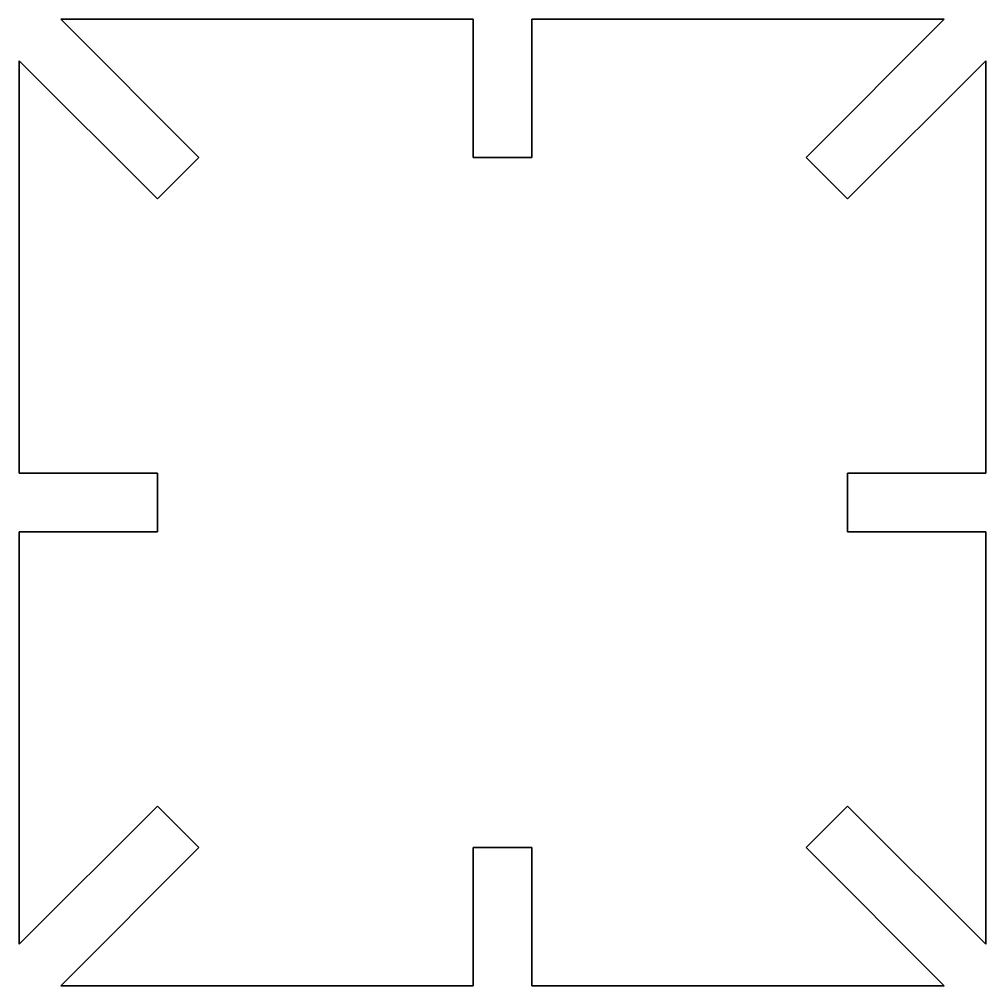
# Model space of a CAD drawing. Header units: millimetres. Extents: x -35 to 35, y -35 to 35.
import ezdxf

# ---------------------------------------------------------------- set-up
doc = ezdxf.new("R2010")
doc.units = ezdxf.units.MM
doc.layers.get('0').update_dxf_attribs({"linetype": 'CONTINUOUS'})

msp = doc.modelspace()

# ---------------------------------------------------------------- linework, layer by layer
for points in [[(2.13, 35), (31.988, 35), (21.988, 25), (25, 21.988), (35, 31.988), (35, 2.13), (25, 2.13), (25, -2.13), (35, -2.13), (35, -31.988), (25, -21.988), (21.988, -25), (31.988, -35), (2.13, -35), (2.13, -25), (-2.13, -25), (-2.13, -35), (-31.988, -35), (-21.988, -25), (-25, -21.988), (-35, -31.988), (-35, -2.13), (-25, -2.13), (-25, 2.13), (-35, 2.13), (-35, 31.988), (-25, 21.988), (-21.988, 25), (-31.988, 35), (-2.13, 35), (-2.13, 25), (2.13, 25)], [(31.988, 35), (2.13, 35), (2.13, 25), (-2.13, 25), (-2.13, 35), (-31.988, 35), (-21.988, 25), (-25, 21.988), (-35, 31.988), (-35, 2.13), (-25, 2.13), (-25, -2.13), (-35, -2.13), (-35, -31.988), (-25, -21.988), (-21.988, -25), (-31.988, -35), (-2.13, -35), (-2.13, -25), (2.13, -25), (2.13, -35), (31.988, -35), (21.988, -25), (25, -21.988), (35, -31.988), (35, -2.13), (25, -2.13), (25, 2.13), (35, 2.13), (35, 31.988), (25, 21.988), (21.988, 25)]]:
    msp.add_lwpolyline(points, close=True)

doc.saveas('drawing.dxf')
